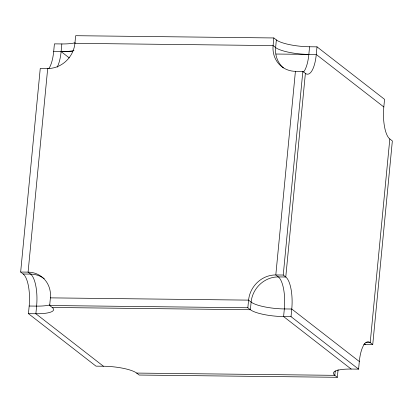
<?xml version="1.0" encoding="UTF-8"?>
<svg xmlns="http://www.w3.org/2000/svg" width="413" height="413" viewBox="0 0 413 413"><rect width="100%" height="100%" fill="white"/><g stroke="black" fill="none" stroke-linecap="round" stroke-linejoin="round"><path stroke-width="0.62" d="M20.65 272.048L40.257 68.424L47.691 68.506A26.287 24.016 -52.2 0 0 74.913 43.334L75.646 35.699L273.829 37.955L276.359 39.927A26.287 6.092 5.5 0 0 309.58 46.767L317.008 46.85L384.56 99.337L383.822 106.972A26.287 8.787 -89.3 0 0 389.815 138.985L370.208 342.609A26.287 8.787 -89.3 0 0 359.315 361.504L358.582 369.139L351.148 369.052A26.287 6.092 5.5 0 0 334.819 375.334L136.641 373.073A26.287 6.092 5.5 0 0 103.42 366.233L95.992 366.15L28.44 313.663L29.178 306.028A26.287 8.787 -89.3 0 0 23.185 274.015L20.65 272.048L28.084 272.131L30.614 274.103A26.287 24.016 -52.2 0 1 44.217 278.739M47.691 68.506L28.084 272.131A26.287 24.016 -52.2 0 1 50.401 297.866L49.668 305.506L52.203 307.473L250.381 309.729A26.287 6.092 5.5 0 0 283.597 316.57L291.031 316.657L358.582 369.139M48.791 68.651A26.287 8.787 -89.3 0 0 53.685 51.496L54.418 43.861L61.852 43.948A26.287 6.092 5.5 0 0 75.187 42.761M61.852 43.948L61.119 51.584A26.287 8.787 -89.3 0 1 57.159 67.211M291.031 316.657L291.764 309.022A26.287 8.787 -89.3 0 0 285.77 277.004L278.341 276.922A26.287 24.016 -52.2 0 0 251.119 302.094L250.381 309.729L247.846 307.762L248.585 300.127A26.287 24.016 -52.2 0 1 275.807 274.955L295.414 71.33A26.287 24.016 -52.2 0 1 273.091 45.59L273.829 37.955M276.359 39.927L275.626 47.562A26.287 24.016 -52.2 0 0 283.375 67.866M317.008 46.85L316.275 54.49A26.287 8.787 -89.3 0 1 305.377 73.38L285.77 277.004L283.241 275.037L302.848 71.413L295.414 71.33M303.596 72.032A26.287 8.787 -89.3 0 0 308.841 54.402L309.58 46.767M335.248 370.879L334.819 375.334L337.354 377.301L338.087 369.666M363.688 344.53A26.287 24.016 -52.2 0 1 365.309 344.494L372.743 344.576L392.35 140.952L389.815 138.985M74.913 43.334L273.091 45.59L275.626 47.562A26.287 6.092 5.5 0 0 308.841 54.402M53.685 51.496L72.729 51.713M275.941 54.031L316.275 54.49L383.822 106.972M283.241 275.037L275.807 274.955L278.341 276.922A26.287 8.787 -89.3 0 1 284.335 308.934L283.597 316.57L351.148 369.052M23.185 274.015L30.614 274.103A26.287 8.787 -89.3 0 1 36.607 306.116L35.874 313.751L103.42 366.233M50.401 297.866L248.585 300.127L251.119 302.094A26.287 6.092 5.5 0 0 284.335 308.934L291.764 309.022L359.315 361.504M49.668 305.506L247.846 307.762M29.178 306.028L36.607 306.116A26.287 6.092 5.5 0 0 49.942 304.928M28.44 313.663L35.874 313.751A26.287 6.092 5.5 0 0 52.203 307.473M365.877 342.563L370.208 342.609L372.743 344.576M337.354 377.301L139.171 375.045L136.641 373.073M302.848 71.413L305.377 73.38M69.245 57.897L61.119 51.584A26.287 6.092 5.5 0 0 73.968 50.52M364.297 343.704L365.309 344.494"/></g></svg>
